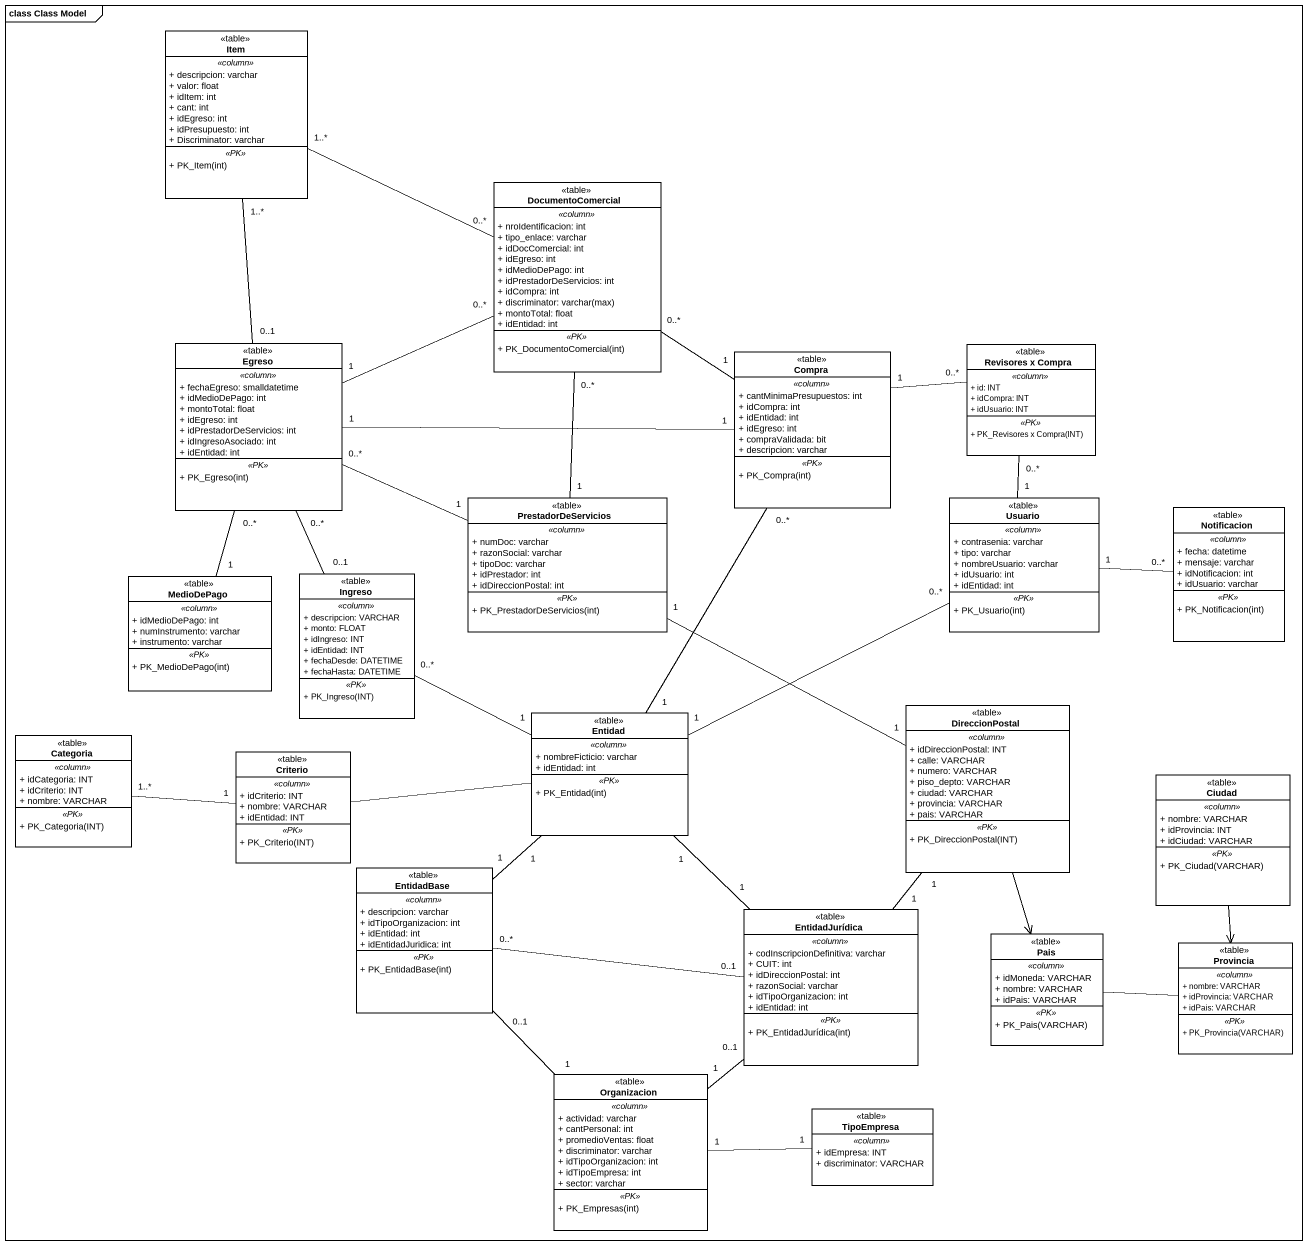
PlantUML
@startuml
mainframe class Class Model
hide circle
hide empty members
skinparam classAttributeIconSize 0
class Item <<table>> {
  .. <<column>> ..
  + descripcion: varchar
  + valor: float
  + idItem: int
  + cant: int
  + idEgreso: int
  + idPresupuesto: int
  + Discriminator: varchar
  .. <<PK>> ..
  + PK_Item(int)
}
class DocumentoComercial <<table>> {
  .. <<column>> ..
  + nroIdentificacion: int
  + tipo_enlace: varchar
  + idDocComercial: int
  + idEgreso: int
  + idMedioDePago: int
  + idPrestadorDeServicios: int
  + idCompra: int
  {field} + discriminator: varchar(max)
  + montoTotal: float
  + idEntidad: int
  .. <<PK>> ..
  + PK_DocumentoComercial(int)
}
class Egreso <<table>> {
  .. <<column>> ..
  + fechaEgreso: smalldatetime
  + idMedioDePago: int
  + montoTotal: float
  + idEgreso: int
  + idPrestadorDeServicios: int
  + idIngresoAsociado: int
  + idEntidad: int
  .. <<PK>> ..
  + PK_Egreso(int)
}
class Compra <<table>> {
  .. <<column>> ..
  + cantMinimaPresupuestos: int
  + idCompra: int
  + idEntidad: int
  + idEgreso: int
  + compraValidada: bit
  + descripcion: varchar
  .. <<PK>> ..
  + PK_Compra(int)
}
class "Revisores x Compra" as Revisores_x_Compra <<table>> {
  .. <<column>> ..
  + id: INT
  + idCompra: INT
  + idUsuario: INT
  .. <<PK>> ..
  + PK_Revisores x Compra(INT)
}
class PrestadorDeServicios <<table>> {
  .. <<column>> ..
  + numDoc: varchar
  + razonSocial: varchar
  + tipoDoc: varchar
  + idPrestador: int
  + idDireccionPostal: int
  .. <<PK>> ..
  + PK_PrestadorDeServicios(int)
}
class Usuario <<table>> {
  .. <<column>> ..
  + contrasenia: varchar
  + tipo: varchar
  + nombreUsuario: varchar
  + idUsuario: int
  + idEntidad: int
  .. <<PK>> ..
  + PK_Usuario(int)
}
class Notificacion <<table>> {
  .. <<column>> ..
  + fecha: datetime
  + mensaje: varchar
  + idNotificacion: int
  + idUsuario: varchar
  .. <<PK>> ..
  + PK_Notificacion(int)
}
class Ingreso <<table>> {
  .. <<column>> ..
  + descripcion: VARCHAR
  + monto: FLOAT
  + idIngreso: INT
  + idEntidad: INT
  + fechaDesde: DATETIME
  + fechaHasta: DATETIME
  .. <<PK>> ..
  + PK_Ingreso(INT)
}
class MedioDePago <<table>> {
  .. <<column>> ..
  + idMedioDePago: int
  + numInstrumento: varchar
  + instrumento: varchar
  .. <<PK>> ..
  + PK_MedioDePago(int)
}
class Entidad <<table>> {
  .. <<column>> ..
  + nombreFicticio: varchar
  + idEntidad: int
  .. <<PK>> ..
  + PK_Entidad(int)
}
class DireccionPostal <<table>> {
  .. <<column>> ..
  + idDireccionPostal: INT
  + calle: VARCHAR
  + numero: VARCHAR
  + piso_depto: VARCHAR
  + ciudad: VARCHAR
  + provincia: VARCHAR
  + pais: VARCHAR
  .. <<PK>> ..
  + PK_DireccionPostal(INT)
}
class Categoria <<table>> {
  .. <<column>> ..
  + idCategoria: INT
  + idCriterio: INT
  + nombre: VARCHAR
  .. <<PK>> ..
  + PK_Categoria(INT)
}
class Criterio <<table>> {
  .. <<column>> ..
  + idCriterio: INT
  + nombre: VARCHAR
  + idEntidad: INT
  .. <<PK>> ..
  + PK_Criterio(INT)
}
class Ciudad <<table>> {
  .. <<column>> ..
  + nombre: VARCHAR
  + idProvincia: INT
  + idCiudad: VARCHAR
  .. <<PK>> ..
  + PK_Ciudad(VARCHAR)
}
class EntidadBase <<table>> {
  .. <<column>> ..
  + descripcion: varchar
  + idTipoOrganizacion: int
  + idEntidad: int
  + idEntidadJuridica: int
  .. <<PK>> ..
  + PK_EntidadBase(int)
}
class EntidadJurídica <<table>> {
  .. <<column>> ..
  + codInscripcionDefinitiva: varchar
  + CUIT: int
  + idDireccionPostal: int
  + razonSocial: varchar
  + idTipoOrganizacion: int
  + idEntidad: int
  .. <<PK>> ..
  + PK_EntidadJurídica(int)
}
class Pais <<table>> {
  .. <<column>> ..
  + idMoneda: VARCHAR
  + nombre: VARCHAR
  + idPais: VARCHAR
  .. <<PK>> ..
  + PK_Pais(VARCHAR)
}
class Provincia <<table>> {
  .. <<column>> ..
  + nombre: VARCHAR
  + idProvincia: VARCHAR
  + idPais: VARCHAR
  .. <<PK>> ..
  + PK_Provincia(VARCHAR)
}
class Organizacion <<table>> {
  .. <<column>> ..
  + actividad: varchar
  + cantPersonal: int
  + promedioVentas: float
  + discriminator: varchar
  + idTipoOrganizacion: int
  + idTipoEmpresa: int
  + sector: varchar
  .. <<PK>> ..
  + PK_Empresas(int)
}
class TipoEmpresa <<table>> {
  .. <<column>> ..
  + idEmpresa: INT
  + discriminator: VARCHAR
}
DocumentoComercial "0..*" -left- "1..*" Item
DocumentoComercial "0..*" -- "1" Compra
DocumentoComercial "0..*" -- "1" PrestadorDeServicios
Egreso "0..1" -up- "1..*" Item
Egreso "1" -right- "0..*" DocumentoComercial
Egreso "0..*" -right- "1" PrestadorDeServicios
Compra "1" -left- "1" Egreso
Compra "1" -right- "0..*" Revisores_x_Compra
Compra "0..*" -- "1" Entidad
Revisores_x_Compra "0..*" -- "1" Usuario
PrestadorDeServicios "1" -right- "1" DireccionPostal
Notificacion "0..*" -left- "1" Usuario
Ingreso "0..1" -up- "0..*" Egreso
Ingreso "0..*" -right- "1" Entidad
MedioDePago "1" -up- "0..*" Egreso
Entidad "1" -right- "0..*" Usuario
DireccionPostal --> Pais
Categoria "1..*" -right- "1" Criterio
Criterio -right- Entidad
Ciudad --> Provincia
EntidadBase "1" -up- "1" Entidad
EntidadBase "0..1" -- "1" Organizacion
EntidadJurídica "1" -up- "1" Entidad
EntidadJurídica "1" -up- "1" DireccionPostal
EntidadJurídica "0..1" -left- "0..*" EntidadBase
EntidadJurídica "0..1" -- "1" Organizacion
Provincia -left- Pais
TipoEmpresa "1" -left- "1" Organizacion
@enduml
